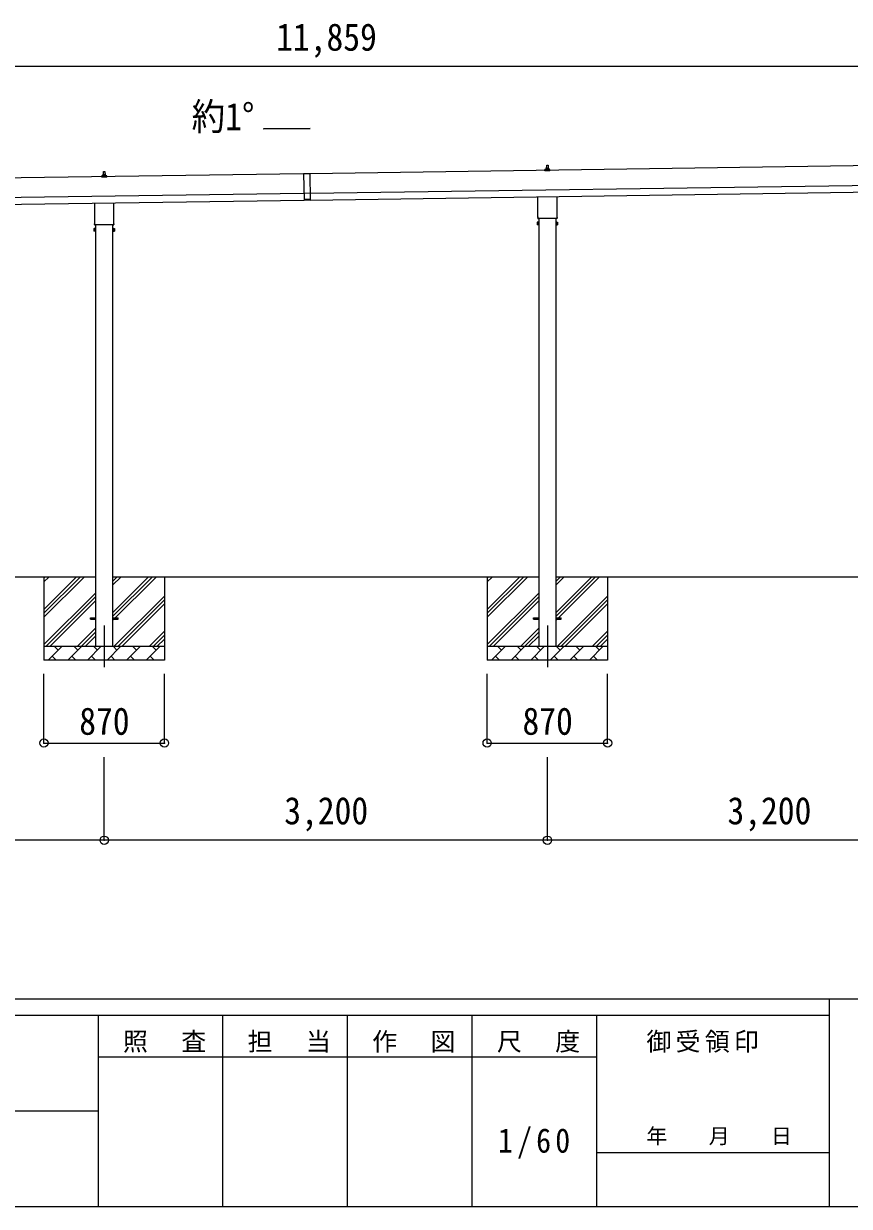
# Model space of a CAD drawing. Units: millimetres at full size, sheet at 1:60. Extents: x -16864 to 16864, y -11640 to 11640.
# Drawn here: x 4866 to 10827, y -11640 to -3096 of the extents above; entities that cross this region are included whole.
import ezdxf
from ezdxf.enums import TextEntityAlignment as Align

# ---------------------------------------------------------------- set-up
doc = ezdxf.new("R2010")
doc.units = ezdxf.units.MM
doc.header["$LTSCALE"] = 60
doc.header["$PDMODE"] = 32
doc.header["$PDSIZE"] = 60
doc.linetypes.add('CHAIN1', pattern=[8, 5, -1, 1, -1])
for name, color, linetype, lineweight in [('0-1_Defpoints', 7, 'CHAIN1', 9), ('0-2_TEXT1', 4, 'Continuous', 9), ('0-3_SHAPE', 7, 'Continuous', 9), ('0-7_PARTS2', 7, 'Continuous', 9), ('0-8_TABLE1', 6, 'Continuous', 9), ('F-0', 7, 'Continuous', 9)]:
    doc.layers.add(name, color=color, linetype=linetype, lineweight=lineweight)
doc.styles.add('ＭＳ ゴシック', font='')
doc.styles.get('ＭＳ ゴシック').set_extended_font_data('MS Gothic')

msp = doc.modelspace()

# ---------------------------------------------------------------- linework, layer by layer
at = {"layer": '0-1_Defpoints'}
for p, q in [((5447.05, -7443.97), (5447.05, -7792.97)), ((8647.05, -7443.97), (8647.05, -7792.97))]:
    msp.add_line(p, q, dxfattribs=at)
at = {"layer": '0-2_TEXT1'}
for p, q in [((6934.96, -3853.14), (6598.96, -3857.94)), ((12942.74, -4094.77), (6932.12, -4180.64)), ((6887.12, -4181.28), (1151.66, -4263.22)), ((5441.36, -4189), (5442.09, -4165.48)), ((5443.09, -4164.5), (5451.64, -4164.5)), ((5452.64, -4165.48), (5453.36, -4189)), ((6887.11, -4180.28), (6932.1, -4179.64)), ((6887.11, -4180.28), (6889.86, -4372.76)), ((6932.12, -4180.64), (6887.12, -4181.28)), ((6932.1, -4179.64), (6934.85, -4372.12)), ((8629.11, -4158.79), (8629.11, -4151.07)), ((8665.61, -4158.79), (8629.11, -4158.79)), ((8629.49, -4150.29), (8665.23, -4150.29)), ((8629.88, -4150.1), (8636.6, -4148.47)), ((8636.98, -4148.29), (8657.74, -4148.29)), ((8637.36, -4147.5), (8637.36, -4143.29)), ((8638.36, -4143.29), (8656.36, -4143.29)), ((8641.36, -4143.29), (8642.09, -4119.76)), ((8643.09, -4118.79), (8651.64, -4118.79)), ((8652.64, -4119.76), (8653.36, -4143.29)), ((8657.36, -4147.5), (8657.36, -4143.29)), ((8664.85, -4150.1), (8658.13, -4148.47)), ((8665.61, -4158.79), (8665.61, -4151.07)), ((5429.11, -4204.5), (5429.11, -4196.79)), ((5465.61, -4204.5), (5429.11, -4204.5)), ((5429.49, -4196), (5465.23, -4196)), ((5429.88, -4195.82), (5436.6, -4194.19)), ((5436.98, -4194), (5457.74, -4194)), ((5437.36, -4193.22), (5437.36, -4189)), ((5438.36, -4189), (5456.36, -4189)), ((5457.36, -4193.22), (5457.36, -4189)), ((5464.85, -4195.82), (5458.13, -4194.19)), ((5465.61, -4204.5), (5465.61, -4196.79)), ((6934.12, -4320.62), (12944.74, -4234.76)), ((1153.66, -4403.2), (6889.12, -4321.27)), ((6934.13, -4321.62), (6889.14, -4322.27)), ((6934.83, -4370.62), (12945.45, -4284.75)), ((8578.75, -4492.77), (8578.75, -4347.13)), ((8715.35, -4345.18), (8715.35, -4492.77)), ((1154.37, -4453.2), (6889.84, -4371.26)), ((5378.75, -4538.49), (5378.75, -4392.85)), ((5515.35, -4390.9), (5515.35, -4538.49)), ((6934.78, -4367.12), (6889.79, -4367.76)), ((6934.85, -4372.12), (6889.86, -4372.76)), ((8577.05, -4501.55), (8577.05, -4496.05)), ((8714.99, -4505.05), (8579.12, -4505.05)), ((8584.55, -4505.05), (8584.55, -7593.97)), ((8709.55, -7593.97), (8709.55, -4505.05)), ((8717.05, -4496.05), (8717.05, -4501.55)), ((5373.05, -4576.76), (5373.81, -4575.45)), ((5373.05, -4576.76), (5373.05, -4593.76)), ((5373.05, -4593.76), (5373.81, -4595.08)), ((5380.05, -4580.35), (5373.81, -4580.35)), ((5380.05, -4590.17), (5373.81, -4590.17)), ((5380.05, -4595.08), (5373.81, -4595.08)), ((5377.05, -4547.26), (5377.05, -4541.76)), ((5514.99, -4550.76), (5379.12, -4550.76)), ((5382.55, -4594.46), (5380.05, -4594.46)), ((5384.55, -4550.76), (5384.55, -7593.97)), ((5509.55, -7593.97), (5509.55, -4550.76)), ((5511.55, -4594.46), (5514.05, -4594.46)), ((5514.05, -4580.35), (5520.3, -4580.35)), ((5514.05, -4590.17), (5520.3, -4590.17)), ((5514.05, -4595.08), (5520.3, -4595.08)), ((5517.05, -4541.76), (5517.05, -4547.26)), ((5521.05, -4576.76), (5520.3, -4575.45)), ((5521.05, -4593.76), (5520.3, -4595.08)), ((5521.05, -4576.76), (5521.05, -4593.76)), ((8573.05, -4531.05), (8573.81, -4529.73)), ((8573.05, -4531.05), (8573.05, -4548.05)), ((8573.05, -4548.05), (8573.81, -4549.36)), ((8580.05, -4534.64), (8573.81, -4534.64)), ((8580.05, -4544.45), (8573.81, -4544.45)), ((8580.05, -4549.36), (8573.81, -4549.36)), ((8582.55, -4548.75), (8580.05, -4548.75)), ((8711.55, -4548.75), (8714.05, -4548.75)), ((8714.05, -4534.64), (8720.3, -4534.64)), ((8714.05, -4544.45), (8720.3, -4544.45)), ((8714.05, -4549.36), (8720.3, -4549.36)), ((8721.05, -4531.05), (8720.3, -4529.73)), ((8721.05, -4548.05), (8720.3, -4549.36)), ((8721.05, -4531.05), (8721.05, -4548.05)), ((5347.05, -7389.47), (5384.55, -7389.47)), ((5347.05, -7398.47), (5347.05, -7389.47)), ((5347.05, -7389.47), (5384.55, -7389.47)), ((5347.05, -7398.47), (5347.05, -7389.47)), ((5347.05, -7398.47), (5384.55, -7398.47)), ((5347.05, -7398.47), (5384.55, -7398.47)), ((5509.55, -7389.47), (5547.05, -7389.47)), ((5509.55, -7389.47), (5547.05, -7389.47)), ((5509.55, -7398.47), (5547.05, -7398.47)), ((5509.55, -7398.47), (5547.05, -7398.47)), ((5547.05, -7398.47), (5547.05, -7389.47)), ((5547.05, -7398.47), (5547.05, -7389.47)), ((8547.05, -7389.47), (8584.55, -7389.47)), ((8547.05, -7398.47), (8547.05, -7389.47)), ((8547.05, -7389.47), (8584.55, -7389.47)), ((8547.05, -7398.47), (8547.05, -7389.47)), ((8547.05, -7398.47), (8584.55, -7398.47)), ((8547.05, -7398.47), (8584.55, -7398.47)), ((8709.55, -7389.47), (8747.05, -7389.47)), ((8709.55, -7389.47), (8747.05, -7389.47)), ((8709.55, -7398.47), (8747.05, -7398.47)), ((8709.55, -7398.47), (8747.05, -7398.47)), ((8747.05, -7398.47), (8747.05, -7389.47)), ((8747.05, -7398.47), (8747.05, -7389.47))]:
    msp.add_line(p, q, dxfattribs=at)
for points in [[(5380.05, -4595.08), (5380.05, -4575.45), (5373.81, -4575.45)], [(5380.05, -4594.46), (5380.05, -4576.06), (5382.55, -4576.06)], [(5514.05, -4594.46), (5514.05, -4576.06), (5511.55, -4576.06)], [(5514.05, -4595.08), (5514.05, -4575.45), (5520.3, -4575.45)], [(8580.05, -4549.36), (8580.05, -4529.73), (8573.81, -4529.73)], [(8580.05, -4548.75), (8580.05, -4530.35), (8582.55, -4530.35)], [(8714.05, -4548.75), (8714.05, -4530.35), (8711.55, -4530.35)], [(8714.05, -4549.36), (8714.05, -4529.73), (8720.3, -4529.73)]]:
    msp.add_lwpolyline(points, dxfattribs=at)
for points in [[(5382.55, -4595.76), (5382.55, -4574.76), (5384.55, -4574.76), (5384.55, -4595.76)], [(5511.55, -4595.76), (5511.55, -4574.76), (5509.55, -4574.76), (5509.55, -4595.76)], [(8582.55, -4550.05), (8582.55, -4529.05), (8584.55, -4529.05), (8584.55, -4550.05)], [(8711.55, -4550.05), (8711.55, -4529.05), (8709.55, -4529.05), (8709.55, -4550.05)]]:
    msp.add_lwpolyline(points, close=True, dxfattribs=at)
for centre, radius, start, end in [((5441.45, -4189.64), 4.13, 90, 171.17633), ((5443.09, -4165.5), 1, 90, 178.60509), ((5450.7, -4189), 4.83, 133.60282, 180), ((5444.03, -4189), 4.83, 0, 46.39718), ((5451.64, -4165.5), 1, 1.39491, 90), ((5453.28, -4189.64), 4.13, 8.82367, 90), ((8630.11, -4151.07), 1, 103.62699, 180), ((8636.36, -4147.5), 1, 283.62699, 0), ((8641.45, -4143.92), 4.13, 90, 171.17633), ((8638.36, -4144.29), 1, 90, 180), ((8643.09, -4119.79), 1, 90, 178.60509), ((8650.7, -4143.29), 4.83, 133.60282, 180), ((8644.03, -4143.29), 4.83, 0, 46.39718), ((8651.64, -4119.79), 1, 1.39491, 90), ((8653.28, -4143.92), 4.13, 8.82367, 90), ((8656.36, -4144.29), 1, 0, 90), ((8658.36, -4147.5), 1, 180, 256.37301), ((8664.61, -4151.07), 1, 0, 76.37301), ((5430.11, -4196.79), 1, 103.62699, 180), ((5436.36, -4193.22), 1, 283.62699, 0), ((5438.36, -4190), 1, 90, 180), ((5456.36, -4190), 1, 0, 90), ((5458.36, -4193.22), 1, 180, 256.37301), ((5464.61, -4196.79), 1, 0, 76.37301), ((8581.05, -4496.05), 4, 125.09963, 180), ((8581.05, -4501.55), 4, 180, 194.47751), ((8581.05, -4501.55), 4, 194.47751, 241.04498), ((8713.05, -4501.55), 4, 298.95502, 345.52249), ((8713.05, -4496.05), 4, 0, 54.90037), ((8713.05, -4501.55), 4, 345.52249, 0), ((5377.4, -4577.9), 4.34, 145.61575, 214.38425), ((5377.4, -4592.62), 4.34, 145.61575, 214.38425), ((5389.3, -4585.26), 16.24, 162.41205, 197.58795), ((5381.05, -4541.76), 4, 125.09963, 180), ((5381.05, -4547.26), 4, 180, 194.47751), ((5381.05, -4547.26), 4, 194.47751, 241.04498), ((5513.05, -4547.26), 4, 298.95502, 345.52249), ((5513.05, -4541.76), 4, 0, 54.90037), ((5513.05, -4547.26), 4, 345.52249, 0), ((5504.81, -4585.26), 16.24, 342.41205, 17.58795), ((5516.71, -4577.9), 4.34, 325.61575, 34.38425), ((5516.71, -4592.62), 4.34, 325.61575, 34.38425), ((8577.4, -4532.19), 4.34, 145.61575, 214.38425), ((8589.3, -4539.55), 16.24, 162.41205, 197.58795), ((8577.4, -4546.91), 4.34, 145.61575, 214.38425), ((8704.81, -4539.55), 16.24, 342.41205, 17.58795), ((8716.71, -4532.19), 4.34, 325.61575, 34.38425), ((8716.71, -4546.91), 4.34, 325.61575, 34.38425)]:
    msp.add_arc(centre, radius, start, end, dxfattribs=at)
at = {"layer": '0-3_SHAPE'}
for p, q in [((5384.55, -7093.97), (2309.55, -7093.97)), ((5012.05, -7093.97), (5012.05, -7693.97)), ((5012.05, -7327.46), (5245.54, -7093.97)), ((5012.05, -7355.74), (5273.82, -7093.97)), ((5012.05, -7384.03), (5302.11, -7093.97)), ((5012.05, -7101.18), (5019.26, -7093.97)), ((5012.05, -7129.47), (5047.55, -7093.97)), ((8584.55, -7093.97), (5509.55, -7093.97)), ((5509.55, -7122.8), (5538.38, -7093.97)), ((5509.55, -7151.08), (5566.66, -7093.97)), ((5509.55, -7405.64), (5821.22, -7093.97)), ((5509.55, -7349.07), (5764.65, -7093.97)), ((5509.55, -7377.36), (5792.94, -7093.97)), ((5882.05, -7093.97), (5882.05, -7693.97)), ((8212.05, -7093.97), (8212.05, -7693.97)), ((8212.05, -7327.46), (8445.54, -7093.97)), ((8212.05, -7355.74), (8473.82, -7093.97)), ((8212.05, -7384.03), (8502.11, -7093.97)), ((8212.05, -7101.18), (8219.26, -7093.97)), ((8212.05, -7129.47), (8247.55, -7093.97)), ((11784.55, -7093.97), (8709.55, -7093.97)), ((8709.55, -7122.8), (8738.38, -7093.97)), ((8709.55, -7151.08), (8766.66, -7093.97)), ((8709.55, -7405.64), (9021.22, -7093.97)), ((8709.55, -7349.07), (8964.65, -7093.97)), ((8709.55, -7377.36), (8992.94, -7093.97)), ((9082.05, -7093.97), (9082.05, -7693.97)), ((5012.05, -7582.02), (5384.55, -7209.52)), ((5028.38, -7593.97), (5384.55, -7237.8)), ((5519.21, -7593.97), (5882.05, -7231.13)), ((5547.5, -7593.97), (5882.05, -7259.42)), ((8212.05, -7582.02), (8584.55, -7209.52)), ((8228.38, -7593.97), (8584.55, -7237.8)), ((8719.21, -7593.97), (9082.05, -7231.13)), ((8747.5, -7593.97), (9082.05, -7259.42)), ((5056.66, -7593.97), (5384.55, -7266.08)), ((5575.78, -7593.97), (5882.05, -7287.7)), ((8256.66, -7593.97), (8584.55, -7266.08)), ((8775.78, -7593.97), (9082.05, -7287.7)), ((5254.65, -7593.97), (5384.55, -7464.07)), ((5282.94, -7593.97), (5384.55, -7492.36)), ((5773.77, -7593.97), (5882.05, -7485.69)), ((5802.05, -7593.97), (5882.05, -7513.97)), ((8454.65, -7593.97), (8584.55, -7464.07)), ((8482.94, -7593.97), (8584.55, -7492.36)), ((8973.77, -7593.97), (9082.05, -7485.69)), ((9002.05, -7593.97), (9082.05, -7513.97)), ((5012.05, -7593.97), (5882.05, -7593.97)), ((5043.5, -7693.97), (5143.5, -7593.97)), ((5114.95, -7622.53), (5086.39, -7593.97)), ((5184.92, -7693.97), (5284.92, -7593.97)), ((5256.37, -7622.53), (5227.82, -7593.97)), ((5311.22, -7593.97), (5384.55, -7520.64)), ((5326.34, -7693.97), (5426.34, -7593.97)), ((5397.79, -7622.53), (5369.24, -7593.97)), ((5467.77, -7693.97), (5567.77, -7593.97)), ((5539.21, -7622.53), (5510.66, -7593.97)), ((5609.19, -7693.97), (5709.19, -7593.97)), ((5680.63, -7622.53), (5652.08, -7593.97)), ((5750.61, -7693.97), (5850.61, -7593.97)), ((5822.05, -7622.53), (5793.5, -7593.97)), ((5830.34, -7593.97), (5882.05, -7542.26)), ((8212.05, -7593.97), (9082.05, -7593.97)), ((8243.5, -7693.97), (8343.5, -7593.97)), ((8314.95, -7622.53), (8286.39, -7593.97)), ((8384.92, -7693.97), (8484.92, -7593.97)), ((8456.37, -7622.53), (8427.82, -7593.97)), ((8511.22, -7593.97), (8584.55, -7520.64)), ((8526.34, -7693.97), (8626.34, -7593.97)), ((8597.79, -7622.53), (8569.24, -7593.97)), ((8667.77, -7693.97), (8767.77, -7593.97)), ((8739.21, -7622.53), (8710.66, -7593.97)), ((8809.19, -7693.97), (8909.19, -7593.97)), ((8880.63, -7622.53), (8852.08, -7593.97)), ((8950.61, -7693.97), (9050.61, -7593.97)), ((9022.05, -7622.53), (8993.5, -7593.97)), ((9030.34, -7593.97), (9082.05, -7542.26)), ((5072.05, -7665.42), (5100.61, -7693.97)), ((5213.48, -7665.42), (5242.03, -7693.97)), ((5354.9, -7665.42), (5383.45, -7693.97)), ((5496.32, -7665.42), (5524.87, -7693.97)), ((5637.74, -7665.42), (5666.29, -7693.97)), ((5779.16, -7665.42), (5807.72, -7693.97)), ((8272.05, -7665.42), (8300.61, -7693.97)), ((8413.48, -7665.42), (8442.03, -7693.97)), ((8554.9, -7665.42), (8583.45, -7693.97)), ((8696.32, -7665.42), (8724.87, -7693.97)), ((8837.74, -7665.42), (8866.29, -7693.97)), ((8979.16, -7665.42), (9007.72, -7693.97)), ((5882.05, -7693.97), (5012.05, -7693.97)), ((9082.05, -7693.97), (8212.05, -7693.97))]:
    msp.add_line(p, q, dxfattribs=at)
at = {"layer": '0-7_PARTS2', "color": 4}
for p, q in [((6598.96, -3857.94), (6598.96, -3853.14)), ((6598.96, -3853.14), (6934.96, -3853.14))]:
    msp.add_line(p, q, dxfattribs=at)
at = {"layer": '0-8_TABLE1'}
for p, q in [((12978.05, -3406.34), (1119.05, -3406.34)), ((5012.05, -8292.97), (5012.05, -7792.97)), ((5882.05, -8292.97), (5882.05, -7792.97)), ((8212.05, -8292.97), (8212.05, -7792.97)), ((9082.05, -8292.97), (9082.05, -7792.97)), ((5012.05, -8292.97), (5882.05, -8292.97)), ((8212.05, -8292.97), (9082.05, -8292.97)), ((5447.05, -8994.97), (5447.05, -8394.97)), ((8647.05, -8994.97), (8647.05, -8394.97)), ((5447.05, -8994.97), (2247.05, -8994.97)), ((8647.05, -8994.97), (5447.05, -8994.97)), ((11847.05, -8994.97), (8647.05, -8994.97))]:
    msp.add_line(p, q, dxfattribs=at)
for p in [(5012.05, -8292.97), (5882.05, -8292.97), (8212.05, -8292.97), (9082.05, -8292.97), (5447.05, -8994.97), (8647.05, -8994.97)]:
    msp.add_point(p, dxfattribs=at)
at = {"layer": 'F-0', "color": 5, "lineweight": 5}
for p, q in [((-16864.12, -10140), (16015.88, -10140)), ((10682.37, -10140), (10682.37, -11640)), ((-16864.12, -10260), (10682.37, -10260)), ((5402.37, -10260), (5402.37, -11640)), ((6302.37, -10260), (6302.37, -11640)), ((7202.37, -10260), (7202.37, -11640)), ((8102.36, -10260), (8102.36, -11640)), ((9002.37, -10260), (9002.37, -11640)), ((5402.37, -10560), (9002.37, -10560)), ((-6897.63, -10950), (5402.37, -10950)), ((9002.37, -11250), (10682.37, -11250)), ((-16864.12, -11640), (16015.88, -11640))]:
    msp.add_line(p, q, dxfattribs=at)

# ---------------------------------------------------------------- texts
at = {"layer": '0-7_PARTS2', "style": 'ＭＳ ゴシック', "width": 0.9}
msp.add_text('約1°', height=197.9, dxfattribs=at).set_placement((6077.88, -3925.7), align=Align.BOTTOM_LEFT)
at = {"layer": '0-8_TABLE1', "color": 7, "style": 'ＭＳ ゴシック', "width": 0.9}
for s, p in [('11,859', (6688.55, -3351.34)), ('870', (5267.05, -8292.97)), ('870', (8467.05, -8292.97)), ('3,200', (6747.05, -8939.97)), ('3,200', (9947.05, -8939.97))]:
    msp.add_text(s, height=197.9, dxfattribs=at).set_placement(p, align=Align.BOTTOM_LEFT)
at = {"layer": 'F-0', "style": 'ＭＳ ゴシック'}
msp.add_text('年\u3000\u3000月\u3000\u3000日', height=110, dxfattribs=at).set_placement((9362.37, -11220), align=Align.BOTTOM_LEFT)
at = {"layer": 'F-0', "attachment_point": 7, "style": 'ＭＳ ゴシック'}
for s, insert, char_height in [('\\T1.17;照\u3000査', (5582.37, -10530), 132), ('\\T1.17;担\u3000当', (6482.37, -10530), 132), ('\\T1.17;作\u3000図', (7382.37, -10530), 132), ('\\T1.17;尺\u3000度', (8282.37, -10530), 132), ('\\T1.17;御受領印', (9362.37, -10530), 132), ('\\T1.28;\\W0.9;1/60', (8289.87, -11295), 176)]:
    msp.add_mtext(s, dxfattribs=dict(at, insert=insert, char_height=char_height))

doc.saveas('drawing.dxf')
